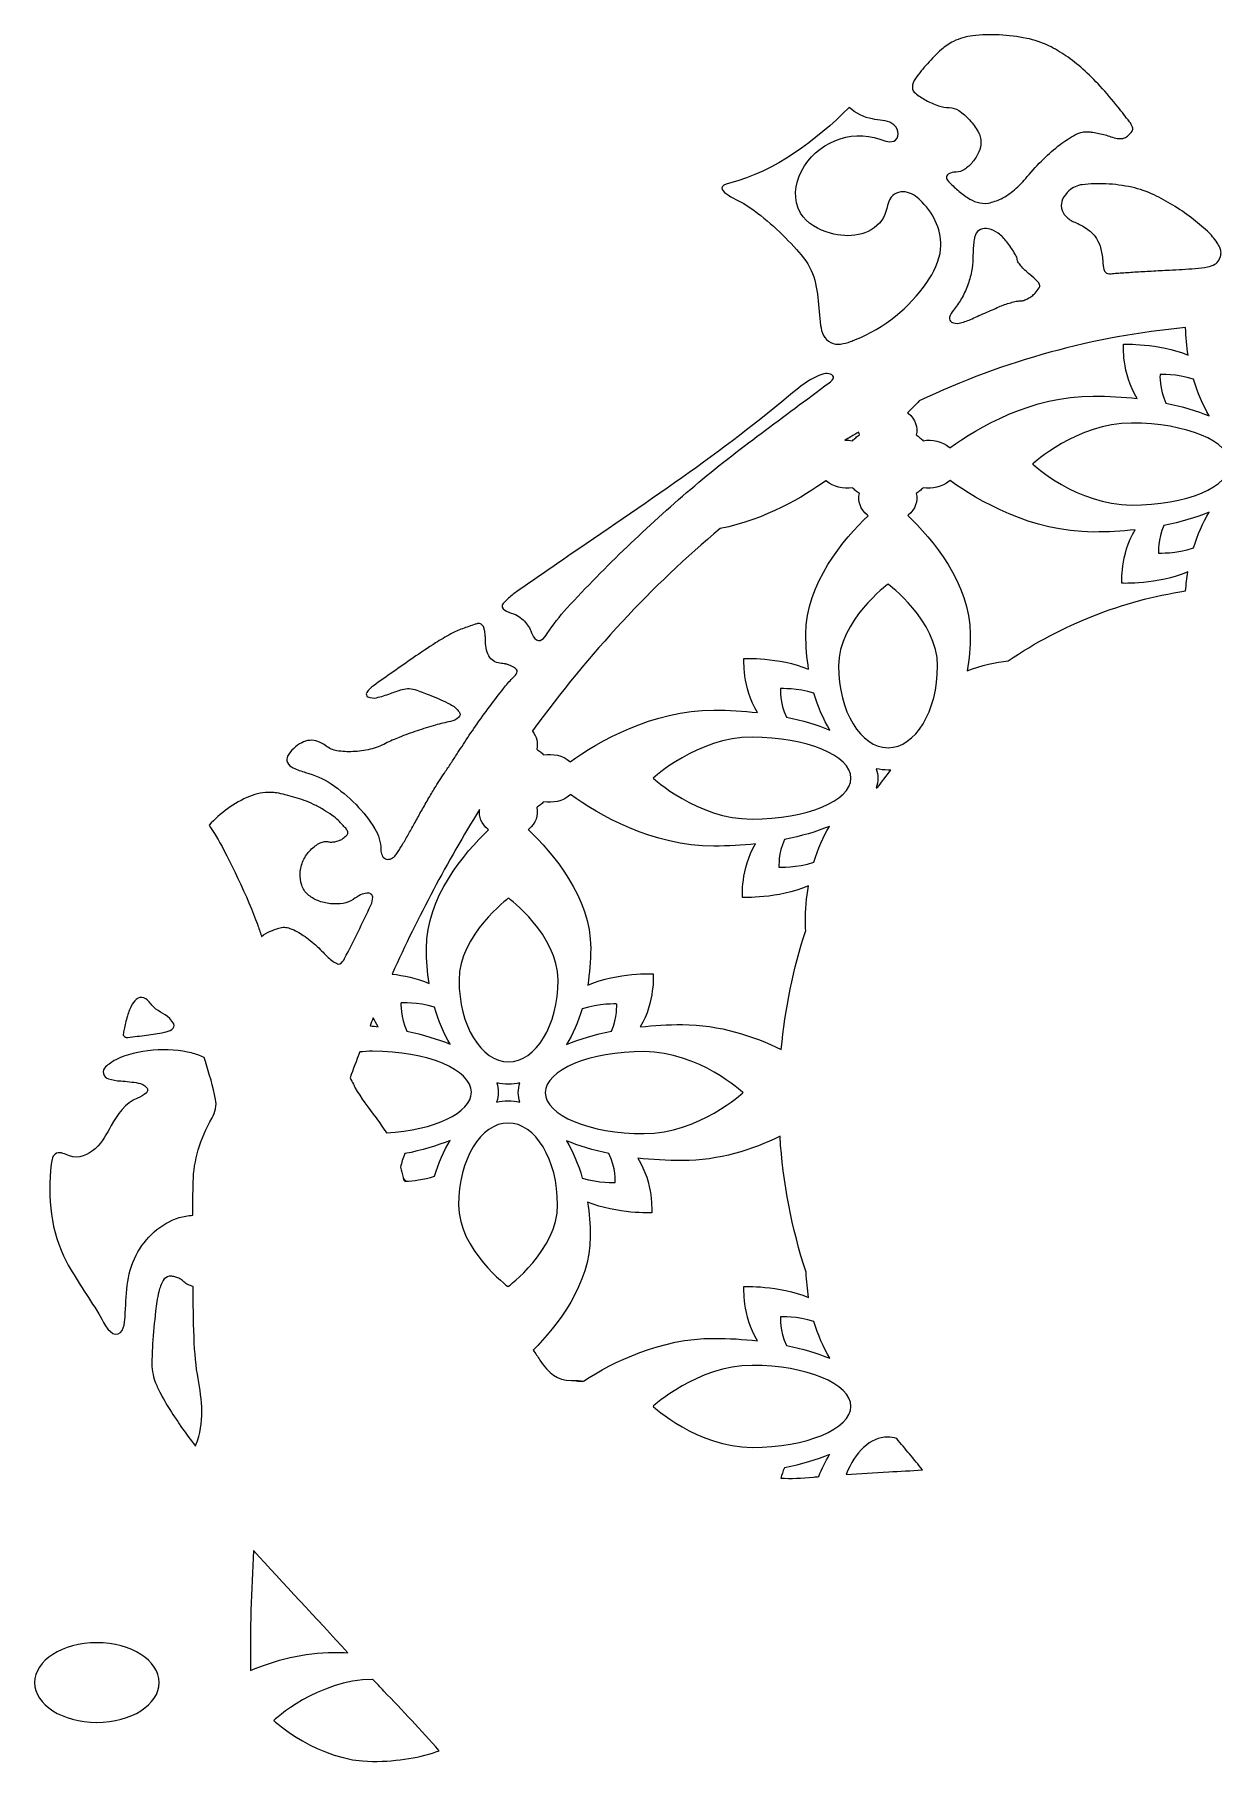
# Model space of a CAD drawing. Header units: millimetres. Extents: x 946 to 1411, y -1945 to 60.
# Drawn here: x 976 to 1167, y -930.4 to -650.5 of the extents above; entities that cross this region are included whole.
import ezdxf

# ---------------------------------------------------------------- set-up
doc = ezdxf.new("R2010")
doc.units = ezdxf.units.MM
doc.header["$MEASUREMENT"] = 0
doc.layers.add('Layer 3', color=7, linetype='Continuous')

msp = doc.modelspace()

# ---------------------------------------------------------------- linework, layer by layer
at = {"layer": 'Layer 3', "lineweight": 0}
for points, knots in [([(1118.73, -657.64), (1119.34, -656.81), (1119.98, -656.01), (1120.67, -655.24), (1121.38, -654.44), (1122.14, -653.67), (1122.94, -652.95), (1123.53, -652.42), (1124.19, -651.98), (1124.9, -651.62), (1125.87, -651.14), (1126.93, -650.83), (1128.01, -650.71), (1129.44, -650.55), (1130.88, -650.51), (1132.31, -650.58), (1133.81, -650.65), (1135.3, -650.83), (1136.76, -651.13), (1138.01, -651.38), (1139.22, -651.79), (1140.37, -652.35), (1141.32, -652.81), (1142.23, -653.34), (1143.1, -653.95), (1144.06, -654.61), (1144.98, -655.34), (1145.86, -656.11), (1146.84, -656.99), (1147.78, -657.91), (1148.67, -658.88), (1149.67, -659.97), (1150.64, -661.1), (1151.57, -662.27), (1152.19, -663.05), (1152.8, -663.84), (1153.41, -664.64), (1153.62, -664.91), (1153.78, -665.21), (1153.9, -665.54), (1153.98, -665.75), (1153.95, -665.99), (1153.83, -666.18), (1153.67, -666.45), (1153.46, -666.69), (1153.21, -666.89), (1153.04, -667.04), (1152.84, -667.16), (1152.63, -667.25), (1152.43, -667.33), (1152.21, -667.38), (1152, -667.38), (1151.73, -667.39), (1151.47, -667.37), (1151.22, -667.3), (1150.86, -667.22), (1150.51, -667.11), (1150.16, -666.99), (1149.86, -666.89), (1149.55, -666.79), (1149.25, -666.72), (1148.9, -666.63), (1148.56, -666.55), (1148.22, -666.48), (1147.89, -666.42), (1147.56, -666.36), (1147.23, -666.32), (1146.97, -666.29), (1146.71, -666.27), (1146.45, -666.27), (1145.82, -666.27), (1145.2, -666.43), (1144.65, -666.74), (1143.79, -667.22), (1142.97, -667.76), (1142.18, -668.35), (1141.23, -669.07), (1140.33, -669.86), (1139.48, -670.69), (1138.56, -671.6), (1137.68, -672.55), (1136.86, -673.54), (1136.23, -674.31), (1135.53, -675.02), (1134.78, -675.67), (1134.13, -676.24), (1133.4, -676.73), (1132.63, -677.12), (1131.97, -677.45), (1131.27, -677.69), (1130.55, -677.82), (1129.93, -677.93), (1129.3, -677.88), (1128.71, -677.7), (1128.16, -677.52), (1127.64, -677.27), (1127.17, -676.95), (1126.55, -676.53), (1125.96, -676.07), (1125.4, -675.58), (1124.88, -675.12), (1124.38, -674.63), (1123.91, -674.12), (1123.73, -673.92), (1123.7, -673.62), (1123.84, -673.39), (1123.9, -673.3), (1123.97, -673.22), (1124.06, -673.16), (1124.18, -673.09), (1124.31, -673.02), (1124.44, -672.97), (1124.58, -672.91), (1124.74, -672.87), (1124.89, -672.84), (1125.05, -672.81), (1125.2, -672.8), (1125.36, -672.8), (1125.82, -672.8), (1126.28, -672.66), (1126.66, -672.39), (1127.16, -672.04), (1127.61, -671.63), (1128, -671.16), (1128.4, -670.67), (1128.74, -670.12), (1129.01, -669.54), (1129.24, -669.05), (1129.35, -668.52), (1129.35, -667.97), (1129.35, -667.37), (1129.2, -666.79), (1128.9, -666.27), (1128.51, -665.58), (1128.05, -664.94), (1127.52, -664.36), (1126.99, -663.79), (1126.41, -663.28), (1125.77, -662.84), (1125.31, -662.52), (1124.76, -662.35), (1124.2, -662.35), (1123.61, -662.35), (1123.02, -662.25), (1122.47, -662.06), (1121.76, -661.82), (1121.08, -661.52), (1120.43, -661.16), (1119.83, -660.83), (1119.26, -660.45), (1118.72, -660.03), (1118.42, -659.8), (1118.25, -659.46), (1118.25, -659.09), (1118.25, -658.57), (1118.42, -658.06), (1118.73, -657.64)], [0, 0, 0, 0, 1, 1, 1, 2, 2, 2, 3, 3, 3, 4, 4, 4, 5, 5, 5, 6, 6, 6, 7, 7, 7, 8, 8, 8, 9, 9, 9, 10, 10, 10, 11, 11, 11, 12, 12, 12, 13, 13, 13, 14, 14, 14, 15, 15, 15, 16, 16, 16, 17, 17, 17, 18, 18, 18, 19, 19, 19, 20, 20, 20, 21, 21, 21, 22, 22, 22, 23, 23, 23, 24, 24, 24, 25, 25, 25, 26, 26, 26, 27, 27, 27, 28, 28, 28, 29, 29, 29, 30, 30, 30, 31, 31, 31, 32, 32, 32, 33, 33, 33, 34, 34, 34, 35, 35, 35, 36, 36, 36, 37, 37, 37, 38, 38, 38, 39, 39, 39, 40, 40, 40, 41, 41, 41, 42, 42, 42, 43, 43, 43, 44, 44, 44, 45, 45, 45, 46, 46, 46, 47, 47, 47, 48, 48, 48, 49, 49, 49, 50, 50, 50, 51, 51, 51, 52, 52, 52, 52]), ([(1090.93, -677.92), (1089.89, -677.26), (1085.21, -675.45), (1088.58, -674.59), (1096.04, -672.7), (1102.63, -667.7), (1108, -662.33), (1109.04, -663.29), (1110.37, -663.95), (1111.77, -664.2), (1112.84, -664.39), (1114, -664.36), (1114.93, -664.91), (1115.87, -665.46), (1116.35, -666.95), (1115.49, -667.61), (1114.79, -668.16), (1113.79, -667.78), (1112.95, -667.48), (1108.12, -665.78), (1102.61, -668.09), (1100.28, -672.63), (1099.19, -674.74), (1098.88, -677.4), (1100.09, -679.45), (1101.11, -681.17), (1103.04, -682.18), (1104.97, -682.72), (1107.92, -683.54), (1111.29, -683.2), (1113.27, -680.62), (1114.15, -679.47), (1114.01, -677.97), (1114.82, -676.86), (1115.39, -676.08), (1116.49, -675.85), (1117.43, -676.09), (1118.36, -676.33), (1119.14, -676.97), (1119.81, -677.66), (1121.78, -679.68), (1123.09, -682.48), (1122.82, -685.28), (1122.63, -687.25), (1121.69, -689.07), (1120.57, -690.71), (1117.75, -694.84), (1113.67, -698.1), (1109.02, -699.96), (1108.75, -700.07), (1108.48, -700.17), (1108.21, -700.27), (1107.17, -700.64), (1105.98, -700.94), (1105, -700.44), (1103.99, -699.94), (1103.51, -698.77), (1103.36, -697.66), (1102.94, -694.71), (1103.09, -691.51), (1101.84, -688.74), (1101.18, -687.29), (1100.14, -686.06), (1099.05, -684.89), (1096.64, -682.32), (1093.92, -679.81), (1090.93, -677.92)], [0, 0, 0, 0, 1, 1, 1, 2, 2, 2, 3, 3, 3, 4, 4, 4, 5, 5, 5, 6, 6, 6, 7, 7, 7, 8, 8, 8, 9, 9, 9, 10, 10, 10, 11, 11, 11, 12, 12, 12, 13, 13, 13, 14, 14, 14, 15, 15, 15, 16, 16, 16, 17, 17, 17, 18, 18, 18, 19, 19, 19, 20, 20, 20, 21, 21, 21, 22, 22, 22, 22]), ([(1157.42, -676.51), (1158.46, -677), (1159.47, -677.55), (1160.45, -678.16), (1161.49, -678.81), (1162.5, -679.5), (1163.47, -680.24), (1164.37, -680.92), (1165.23, -681.64), (1166.05, -682.4), (1166.65, -682.95), (1167.17, -683.57), (1167.62, -684.25), (1167.78, -684.5), (1167.93, -684.77), (1168.06, -685.04), (1168.15, -685.25), (1168.22, -685.48), (1168.24, -685.71), (1168.27, -685.93), (1168.25, -686.14), (1168.2, -686.35), (1168.14, -686.59), (1168.05, -686.83), (1167.93, -687.04), (1167.77, -687.34), (1167.53, -687.58), (1167.24, -687.74), (1166.88, -687.94), (1166.49, -688.08), (1166.09, -688.17), (1165.42, -688.3), (1164.75, -688.39), (1164.07, -688.44), (1162.67, -688.53), (1161.28, -688.62), (1159.89, -688.68), (1158.91, -688.73), (1157.93, -688.78), (1156.95, -688.84), (1156.03, -688.89), (1155.12, -688.94), (1154.21, -689), (1153.44, -689.05), (1152.67, -689.1), (1151.91, -689.15), (1151.57, -689.17), (1151.23, -689.2), (1150.89, -689.25), (1150.59, -689.28), (1150.28, -689.29), (1149.98, -689.26), (1149.78, -689.24), (1149.61, -689.14), (1149.49, -688.99), (1149.35, -688.8), (1149.26, -688.58), (1149.22, -688.35), (1149.15, -687.85), (1149.09, -687.34), (1149.05, -686.83), (1149, -686.14), (1148.86, -685.46), (1148.66, -684.81), (1148.48, -684.24), (1148.2, -683.7), (1147.84, -683.23), (1147.47, -682.74), (1147.01, -682.32), (1146.5, -681.98), (1145.88, -681.57), (1145.23, -681.22), (1144.54, -680.94), (1144, -680.71), (1143.52, -680.38), (1143.1, -679.97), (1142.74, -679.62), (1142.5, -679.16), (1142.41, -678.66), (1142.32, -678.17), (1142.38, -677.66), (1142.59, -677.21), (1142.83, -676.69), (1143.18, -676.22), (1143.6, -675.84), (1144.21, -675.29), (1144.96, -674.95), (1145.77, -674.85), (1147.04, -674.7), (1148.32, -674.65), (1149.59, -674.71), (1151.01, -674.78), (1152.42, -674.97), (1153.8, -675.27), (1155.05, -675.55), (1156.27, -675.96), (1157.42, -676.51)], [0, 0, 0, 0, 1, 1, 1, 2, 2, 2, 3, 3, 3, 4, 4, 4, 5, 5, 5, 6, 6, 6, 7, 7, 7, 8, 8, 8, 9, 9, 9, 10, 10, 10, 11, 11, 11, 12, 12, 12, 13, 13, 13, 14, 14, 14, 15, 15, 15, 16, 16, 16, 17, 17, 17, 18, 18, 18, 19, 19, 19, 20, 20, 20, 21, 21, 21, 22, 22, 22, 23, 23, 23, 24, 24, 24, 25, 25, 25, 26, 26, 26, 27, 27, 27, 28, 28, 28, 29, 29, 29, 30, 30, 30, 31, 31, 31, 32, 32, 32, 32]), ([(1124.27, -696.35), (1124.39, -695.91), (1124.6, -695.51), (1124.9, -695.17), (1125.38, -694.62), (1125.8, -694.01), (1126.16, -693.37), (1126.55, -692.68), (1126.89, -691.96), (1127.17, -691.22), (1127.45, -690.48), (1127.67, -689.72), (1127.83, -688.94), (1127.97, -688.23), (1128.05, -687.51), (1128.05, -686.79), (1128.05, -686.41), (1128.06, -686.02), (1128.08, -685.64), (1128.09, -685.27), (1128.12, -684.89), (1128.16, -684.52), (1128.2, -684.19), (1128.24, -683.87), (1128.29, -683.54), (1128.32, -683.35), (1128.37, -683.16), (1128.44, -682.97), (1128.59, -682.58), (1128.89, -682.27), (1129.27, -682.11), (1129.69, -681.93), (1130.15, -681.89), (1130.59, -681.99), (1131.15, -682.12), (1131.68, -682.36), (1132.14, -682.71), (1132.68, -683.11), (1133.16, -683.59), (1133.56, -684.12), (1133.78, -684.41), (1134, -684.71), (1134.2, -685.01), (1134.39, -685.29), (1134.57, -685.57), (1134.74, -685.87), (1134.88, -686.11), (1135.01, -686.36), (1135.14, -686.61), (1135.2, -686.73), (1135.23, -686.86), (1135.23, -687), (1135.23, -687.13), (1135.27, -687.26), (1135.34, -687.37), (1135.49, -687.58), (1135.66, -687.79), (1135.83, -688), (1136.03, -688.24), (1136.25, -688.48), (1136.48, -688.7), (1136.74, -688.95), (1137, -689.18), (1137.26, -689.41), (1137.69, -689.77), (1138.11, -690.14), (1138.52, -690.52), (1138.68, -690.67), (1138.8, -690.86), (1138.86, -691.07), (1138.91, -691.24), (1138.89, -691.43), (1138.78, -691.59), (1138.59, -691.87), (1138.38, -692.15), (1138.14, -692.41), (1137.98, -692.59), (1137.8, -692.75), (1137.61, -692.9), (1137.4, -693.05), (1137.18, -693.19), (1136.95, -693.31), (1136.74, -693.42), (1136.51, -693.52), (1136.28, -693.6), (1136.1, -693.66), (1135.91, -693.69), (1135.71, -693.69), (1135.5, -693.69), (1135.29, -693.71), (1135.08, -693.75), (1134.77, -693.82), (1134.47, -693.89), (1134.17, -693.98), (1133.83, -694.07), (1133.5, -694.17), (1133.17, -694.29), (1132.85, -694.4), (1132.53, -694.53), (1132.23, -694.67), (1131.89, -694.82), (1131.55, -694.97), (1131.21, -695.12), (1130.79, -695.3), (1130.38, -695.48), (1129.97, -695.66), (1129.55, -695.85), (1129.13, -696.03), (1128.71, -696.22), (1128.36, -696.37), (1128.01, -696.53), (1127.65, -696.69), (1127.06, -696.95), (1126.44, -697.15), (1125.8, -697.29), (1125.39, -697.38), (1124.96, -697.32), (1124.6, -697.12), (1124.32, -696.96), (1124.19, -696.65), (1124.27, -696.35)], [0, 0, 0, 0, 1, 1, 1, 2, 2, 2, 3, 3, 3, 4, 4, 4, 5, 5, 5, 6, 6, 6, 7, 7, 7, 8, 8, 8, 9, 9, 9, 10, 10, 10, 11, 11, 11, 12, 12, 12, 13, 13, 13, 14, 14, 14, 15, 15, 15, 16, 16, 16, 17, 17, 17, 18, 18, 18, 19, 19, 19, 20, 20, 20, 21, 21, 21, 22, 22, 22, 23, 23, 23, 24, 24, 24, 25, 25, 25, 26, 26, 26, 27, 27, 27, 28, 28, 28, 29, 29, 29, 30, 30, 30, 31, 31, 31, 32, 32, 32, 33, 33, 33, 34, 34, 34, 35, 35, 35, 36, 36, 36, 37, 37, 37, 38, 38, 38, 39, 39, 39, 40, 40, 40, 40]), ([(1117.58, -711.91), (1117.54, -711.88), (1117.49, -711.85), (1117.45, -711.81), (1118.04, -711.25), (1118.69, -710.6), (1119.35, -709.88), (1133.23, -703.35), (1147.67, -699.38), (1162.5, -698.02), (1162.56, -699.55), (1162.7, -701.04), (1162.93, -702.48), (1158.03, -700.46), (1152.45, -700.72), (1152.45, -700.72), (1152.45, -700.72), (1152.13, -705.42), (1154.65, -709.51), (1152.39, -709.25), (1150.01, -709.11), (1147.56, -709.11), (1137.55, -709.11), (1128.84, -714.22), (1124.3, -717.49), (1124.28, -717.46), (1124.25, -717.44), (1124.22, -717.41), (1123.07, -716.46), (1121.47, -716.11), (1119.98, -716.35), (1119.82, -716.18), (1119.64, -716.02), (1119.45, -715.86), (1119.26, -715.7), (1119.07, -715.56), (1118.86, -715.42), (1119.16, -714.19), (1118.73, -712.87), (1117.58, -711.91)], [0, 0, 0, 0, 1, 1, 1, 2, 2, 2, 3, 3, 3, 4, 4, 4, 5, 5, 5, 6, 6, 6, 7, 7, 7, 8, 8, 8, 9, 9, 9, 10, 10, 10, 11, 11, 11, 12, 12, 12, 13, 13, 13, 13]), ([(1051.9, -742.76), (1052.18, -742.44), (1052.49, -742.13), (1052.81, -741.85), (1053.29, -741.44), (1053.78, -741.05), (1054.3, -740.69), (1056.39, -739.24), (1058.48, -737.8), (1060.57, -736.35), (1073.35, -727.55), (1086.24, -719.14), (1098.18, -709.13), (1099.92, -707.67), (1101.71, -706.15), (1103.9, -705.52), (1104.55, -705.33), (1105.58, -705.56), (1105.43, -706.23), (1105.37, -706.46), (1105.17, -706.63), (1104.98, -706.78), (1104.67, -707.01), (1104.36, -707.25), (1104.04, -707.48), (1096.73, -712.99), (1089.29, -718.25), (1082.31, -724.2), (1075.25, -730.23), (1068.54, -736.67), (1062.26, -743.51), (1061.09, -744.79), (1060.03, -746.16), (1059.08, -747.61), (1058.63, -748.28), (1057.85, -749.28), (1057.03, -748.41), (1056.72, -748.07), (1056.58, -747.61), (1056.4, -747.18), (1056.12, -746.52), (1055.7, -745.91), (1055.17, -745.41), (1054.87, -745.12), (1054.54, -744.87), (1054.18, -744.66), (1053.56, -744.29), (1052.03, -744.1), (1051.78, -743.32), (1051.72, -743.12), (1051.77, -742.91), (1051.9, -742.76)], [0, 0, 0, 0, 1, 1, 1, 2, 2, 2, 3, 3, 3, 4, 4, 4, 5, 5, 5, 6, 6, 6, 7, 7, 7, 8, 8, 8, 9, 9, 9, 10, 10, 10, 11, 11, 11, 12, 12, 12, 13, 13, 13, 14, 14, 14, 15, 15, 15, 16, 16, 16, 17, 17, 17, 17]), ([(1163.79, -706.36), (1164.44, -708.59), (1165.31, -710.6), (1166.36, -712.34), (1164.31, -711.49), (1161.94, -710.78), (1159.33, -710.25), (1158.22, -707.97), (1158.37, -705.62), (1158.37, -705.62), (1158.37, -705.62), (1161.1, -705.5), (1163.79, -706.36)], [0, 0, 0, 0, 1, 1, 1, 2, 2, 2, 3, 3, 3, 4, 4, 4, 4]), ([(1153.75, -713.49), (1162.6, -713.49), (1169.77, -716.46), (1169.77, -720.13), (1169.77, -723.8), (1162.6, -726.78), (1153.75, -726.78), (1144.9, -726.78), (1137.73, -720.13), (1137.73, -720.13), (1137.73, -720.13), (1144.9, -713.49), (1153.75, -713.49)], [0, 0, 0, 0, 1, 1, 1, 2, 2, 2, 3, 3, 3, 4, 4, 4, 4]), ([(1107.29, -716.29), (1107.61, -716.1), (1107.93, -715.91), (1108.24, -715.72), (1108.69, -715.46), (1109.13, -715.21), (1109.58, -714.96), (1109.59, -715.11), (1109.62, -715.27), (1109.65, -715.42), (1109.45, -715.56), (1109.25, -715.7), (1109.06, -715.86), (1108.87, -716.02), (1108.7, -716.18), (1108.53, -716.35), (1108.12, -716.28), (1107.71, -716.26), (1107.29, -716.29)], [0, 0, 0, 0, 1, 1, 1, 2, 2, 2, 3, 3, 3, 4, 4, 4, 5, 5, 5, 6, 6, 6, 6]), ([(1100.98, -747.73), (1100.98, -749.69), (1101.14, -751.59), (1101.43, -753.4), (1096.52, -751.38), (1090.95, -751.64), (1090.95, -751.64), (1090.95, -751.64), (1090.63, -756.34), (1093.14, -760.42), (1090.89, -760.17), (1088.51, -760.03), (1086.06, -760.03), (1076.05, -760.03), (1067.34, -765.14), (1062.8, -768.4), (1062.77, -768.38), (1062.75, -768.35), (1062.72, -768.33), (1061.57, -767.38), (1059.97, -767.02), (1058.48, -767.27), (1058.32, -767.1), (1058.14, -766.93), (1057.95, -766.78), (1057.76, -766.62), (1057.57, -766.47), (1057.36, -766.34), (1057.6, -765.35), (1057.36, -764.3), (1056.66, -763.43), (1056.67, -763.42), (1056.68, -763.4), (1056.69, -763.39), (1065.88, -750.77), (1076.06, -739.8), (1087.11, -730.59), (1094.46, -729.13), (1100.63, -725.41), (1104.21, -722.84), (1104.24, -722.86), (1104.27, -722.89), (1104.3, -722.91), (1105.45, -723.86), (1107.05, -724.22), (1108.53, -723.98), (1108.7, -724.14), (1108.87, -724.31), (1109.06, -724.46), (1109.25, -724.62), (1109.45, -724.77), (1109.65, -724.9), (1109.36, -726.13), (1109.79, -727.46), (1110.94, -728.41), (1110.98, -728.44), (1111.02, -728.48), (1111.07, -728.51), (1107.12, -732.28), (1100.98, -739.47), (1100.98, -747.73)], [0, 0, 0, 0, 1, 1, 1, 2, 2, 2, 3, 3, 3, 4, 4, 4, 5, 5, 5, 6, 6, 6, 7, 7, 7, 8, 8, 8, 9, 9, 9, 10, 10, 10, 11, 11, 11, 12, 12, 12, 13, 13, 13, 14, 14, 14, 15, 15, 15, 16, 16, 16, 17, 17, 17, 18, 18, 18, 19, 19, 19, 20, 20, 20, 20]), ([(1162.52, -740.69), (1152.18, -742.3), (1142.57, -746.09), (1133.75, -752.03), (1131.79, -752.25), (1129.38, -752.71), (1127.12, -753.66), (1127.44, -751.78), (1127.61, -749.79), (1127.61, -747.73), (1127.61, -739.45), (1121.43, -732.24), (1117.49, -728.48), (1117.52, -728.46), (1117.55, -728.43), (1117.58, -728.41), (1118.73, -727.46), (1119.16, -726.13), (1118.86, -724.9), (1119.07, -724.77), (1119.26, -724.62), (1119.45, -724.46), (1119.64, -724.31), (1119.82, -724.14), (1119.98, -723.98), (1121.47, -724.22), (1123.07, -723.86), (1124.22, -722.91), (1124.26, -722.88), (1124.3, -722.84), (1124.34, -722.8), (1128.89, -726.07), (1137.58, -731.15), (1147.56, -731.15), (1149.9, -731.15), (1152.16, -731.03), (1154.32, -730.79), (1151.89, -734.85), (1152.2, -739.46), (1152.2, -739.46), (1152.2, -739.46), (1157.94, -739.72), (1162.89, -737.61), (1162.73, -738.61), (1162.6, -739.64), (1162.52, -740.69)], [0, 0, 0, 0, 1, 1, 1, 2, 2, 2, 3, 3, 3, 4, 4, 4, 5, 5, 5, 6, 6, 6, 7, 7, 7, 8, 8, 8, 9, 9, 9, 10, 10, 10, 11, 11, 11, 12, 12, 12, 13, 13, 13, 14, 14, 14, 15, 15, 15, 15]), ([(1163.79, -733.74), (1161.02, -734.69), (1158.13, -734.56), (1158.13, -734.56), (1158.13, -734.56), (1157.97, -732.31), (1159.01, -730.08), (1161.73, -729.54), (1164.19, -728.82), (1166.31, -727.95), (1165.29, -729.63), (1164.44, -731.58), (1163.79, -733.74)], [0, 0, 0, 0, 1, 1, 1, 2, 2, 2, 3, 3, 3, 4, 4, 4, 4]), ([(1114.29, -766.12), (1109.86, -766.12), (1106.27, -760.18), (1106.27, -752.86), (1106.27, -745.53), (1114.29, -739.59), (1114.29, -739.59), (1114.29, -739.59), (1122.32, -745.53), (1122.32, -752.86), (1122.32, -760.18), (1118.73, -766.12), (1114.29, -766.12)], [0, 0, 0, 0, 1, 1, 1, 2, 2, 2, 3, 3, 3, 4, 4, 4, 4]), ([(1017, -767.48), (1017.26, -767.01), (1017.59, -766.58), (1017.98, -766.22), (1018.36, -765.85), (1018.8, -765.54), (1019.27, -765.3), (1019.67, -765.08), (1020.12, -764.96), (1020.58, -764.92), (1021.03, -764.89), (1021.48, -764.95), (1021.9, -765.11), (1022.38, -765.29), (1022.83, -765.53), (1023.23, -765.84), (1023.75, -766.23), (1024.35, -766.49), (1024.99, -766.6), (1025.84, -766.74), (1026.7, -766.79), (1027.56, -766.75), (1028.51, -766.71), (1029.45, -766.58), (1030.37, -766.36), (1031.23, -766.15), (1032.07, -765.83), (1032.87, -765.43), (1033.59, -765.06), (1034.32, -764.73), (1035.07, -764.44), (1036.03, -764.06), (1036.99, -763.71), (1037.97, -763.38), (1038.95, -763.05), (1039.94, -762.74), (1040.94, -762.45), (1041.75, -762.22), (1042.56, -762.02), (1043.39, -761.86), (1043.88, -761.77), (1044.33, -761.55), (1044.71, -761.22), (1044.98, -760.98), (1045.02, -760.58), (1044.8, -760.3), (1044.42, -759.79), (1043.93, -759.37), (1043.36, -759.08), (1042.33, -758.56), (1041.28, -758.08), (1040.2, -757.64), (1039.45, -757.34), (1038.68, -757.05), (1037.91, -756.77), (1037.52, -756.64), (1037.12, -756.56), (1036.7, -756.54), (1036.32, -756.52), (1035.93, -756.57), (1035.55, -756.68), (1034.91, -756.87), (1034.27, -757.09), (1033.65, -757.33), (1032.91, -757.61), (1032.15, -757.84), (1031.38, -758.01), (1030.92, -758.11), (1030.44, -758.06), (1030.01, -757.87), (1029.88, -757.81), (1029.79, -757.7), (1029.75, -757.56), (1029.71, -757.43), (1029.74, -757.28), (1029.82, -757.16), (1030.1, -756.74), (1030.47, -756.37), (1030.89, -756.08), (1033.03, -754.56), (1035.19, -753.05), (1037.35, -751.55), (1038.54, -750.72), (1039.75, -749.91), (1040.98, -749.13), (1041.77, -748.62), (1042.59, -748.14), (1043.42, -747.68), (1044.03, -747.34), (1044.67, -747.06), (1045.32, -746.83), (1046.01, -746.58), (1046.7, -746.34), (1047.38, -746.11), (1047.55, -746.05), (1047.73, -746), (1047.9, -745.98), (1048.02, -745.96), (1048.14, -745.99), (1048.24, -746.05), (1048.38, -746.13), (1048.51, -746.23), (1048.62, -746.35), (1048.7, -746.43), (1048.76, -746.53), (1048.79, -746.64), (1048.85, -746.84), (1048.89, -747.05), (1048.93, -747.25), (1048.97, -747.5), (1049.01, -747.76), (1049.03, -748.01), (1049.05, -748.28), (1049.06, -748.55), (1049.06, -748.83), (1049.06, -749.33), (1049.12, -749.83), (1049.23, -750.32), (1049.33, -750.73), (1049.51, -751.12), (1049.75, -751.47), (1049.96, -751.77), (1050.25, -752.01), (1050.58, -752.18), (1050.9, -752.35), (1051.27, -752.44), (1051.64, -752.45), (1051.79, -752.45), (1051.94, -752.47), (1052.09, -752.5), (1052.28, -752.53), (1052.46, -752.58), (1052.64, -752.63), (1052.82, -752.69), (1053, -752.76), (1053.17, -752.83), (1053.32, -752.9), (1053.47, -752.98), (1053.61, -753.07), (1053.79, -753.18), (1053.94, -753.3), (1054.09, -753.45), (1054.18, -753.53), (1054.22, -753.65), (1054.21, -753.78), (1054.19, -753.92), (1054.14, -754.06), (1054.04, -754.18), (1053.85, -754.41), (1053.65, -754.64), (1053.43, -754.85), (1052.92, -755.38), (1052.43, -755.94), (1051.98, -756.52), (1051.22, -757.48), (1050.48, -758.45), (1049.75, -759.42), (1048.96, -760.49), (1048.19, -761.56), (1047.43, -762.64), (1046.76, -763.6), (1046.1, -764.57), (1045.47, -765.56), (1045.18, -766.01), (1044.89, -766.46), (1044.6, -766.9), (1044.26, -767.42), (1043.92, -767.93), (1043.59, -768.45), (1043.26, -768.94), (1042.93, -769.44), (1042.6, -769.94), (1042.34, -770.34), (1042.08, -770.73), (1041.81, -771.13), (1041.53, -771.55), (1041.26, -771.97), (1040.99, -772.41), (1040.62, -773.02), (1040.25, -773.64), (1039.89, -774.25), (1039.49, -774.93), (1039.1, -775.61), (1038.72, -776.29), (1038.35, -776.93), (1038, -777.58), (1037.65, -778.22), (1037.32, -778.83), (1036.98, -779.44), (1036.64, -780.04), (1036.32, -780.6), (1036, -781.16), (1035.66, -781.71), (1035.38, -782.18), (1035.09, -782.64), (1034.8, -783.1), (1034.67, -783.31), (1034.52, -783.5), (1034.35, -783.69), (1034.14, -783.91), (1033.89, -784.07), (1033.61, -784.16), (1033.36, -784.25), (1033.09, -784.23), (1032.85, -784.12), (1032.6, -784.01), (1032.4, -783.81), (1032.29, -783.56), (1032.16, -783.27), (1032.09, -782.95), (1032.09, -782.63), (1032.09, -781.43), (1031.75, -780.26), (1031.12, -779.24), (1030.25, -777.83), (1029.23, -776.53), (1028.08, -775.34), (1026.85, -774.08), (1025.49, -772.95), (1024.03, -771.98), (1022.77, -771.13), (1021.38, -770.51), (1019.91, -770.12), (1019.22, -769.93), (1018.55, -769.69), (1017.89, -769.4), (1017.5, -769.22), (1017.18, -768.91), (1016.98, -768.52), (1016.82, -768.19), (1016.83, -767.8), (1017, -767.48)], [0, 0, 0, 0, 1, 1, 1, 2, 2, 2, 3, 3, 3, 4, 4, 4, 5, 5, 5, 6, 6, 6, 7, 7, 7, 8, 8, 8, 9, 9, 9, 10, 10, 10, 11, 11, 11, 12, 12, 12, 13, 13, 13, 14, 14, 14, 15, 15, 15, 16, 16, 16, 17, 17, 17, 18, 18, 18, 19, 19, 19, 20, 20, 20, 21, 21, 21, 22, 22, 22, 23, 23, 23, 24, 24, 24, 25, 25, 25, 26, 26, 26, 27, 27, 27, 28, 28, 28, 29, 29, 29, 30, 30, 30, 31, 31, 31, 32, 32, 32, 33, 33, 33, 34, 34, 34, 35, 35, 35, 36, 36, 36, 37, 37, 37, 38, 38, 38, 39, 39, 39, 40, 40, 40, 41, 41, 41, 42, 42, 42, 43, 43, 43, 44, 44, 44, 45, 45, 45, 46, 46, 46, 47, 47, 47, 48, 48, 48, 49, 49, 49, 50, 50, 50, 51, 51, 51, 52, 52, 52, 53, 53, 53, 54, 54, 54, 55, 55, 55, 56, 56, 56, 57, 57, 57, 58, 58, 58, 59, 59, 59, 60, 60, 60, 61, 61, 61, 62, 62, 62, 63, 63, 63, 64, 64, 64, 65, 65, 65, 66, 66, 66, 67, 67, 67, 68, 68, 68, 69, 69, 69, 70, 70, 70, 71, 71, 71, 72, 72, 72, 73, 73, 73, 74, 74, 74, 75, 75, 75, 76, 76, 76, 77, 77, 77, 77]), ([(1097.83, -761.16), (1096.71, -758.89), (1096.87, -756.54), (1096.87, -756.54), (1096.87, -756.54), (1099.6, -756.41), (1102.29, -757.28), (1102.94, -759.5), (1103.81, -761.52), (1104.85, -763.25), (1102.81, -762.41), (1100.44, -761.7), (1097.83, -761.16)], [0, 0, 0, 0, 1, 1, 1, 2, 2, 2, 3, 3, 3, 4, 4, 4, 4]), ([(1092.25, -777.69), (1083.4, -777.69), (1076.22, -771.05), (1076.22, -771.05), (1076.22, -771.05), (1083.4, -764.41), (1092.25, -764.41), (1101.1, -764.41), (1108.27, -767.38), (1108.27, -771.05), (1108.27, -774.72), (1101.1, -777.69), (1092.25, -777.69)], [0, 0, 0, 0, 1, 1, 1, 2, 2, 2, 3, 3, 3, 4, 4, 4, 4]), ([(1112.39, -769.52), (1113.01, -769.66), (1113.65, -769.74), (1114.29, -769.74), (1114.45, -769.74), (1114.6, -769.74), (1114.75, -769.73), (1114.02, -770.66), (1113.31, -771.61), (1112.61, -772.58), (1112.53, -772.6), (1112.45, -772.61), (1112.37, -772.63), (1112.55, -772.11), (1112.64, -771.59), (1112.64, -771.05), (1112.64, -770.53), (1112.55, -770.02), (1112.39, -769.52)], [0, 0, 0, 0, 1, 1, 1, 2, 2, 2, 3, 3, 3, 4, 4, 4, 5, 5, 5, 6, 6, 6, 6]), ([(1007.27, -776.01), (1008.37, -775.19), (1009.57, -774.52), (1010.84, -774), (1011.93, -773.56), (1013.1, -773.34), (1014.28, -773.35), (1014.59, -773.36), (1014.9, -773.39), (1015.21, -773.44), (1015.68, -773.53), (1016.15, -773.63), (1016.61, -773.75), (1017.14, -773.87), (1017.66, -774.01), (1018.17, -774.17), (1018.68, -774.32), (1019.18, -774.49), (1019.68, -774.66), (1020.19, -774.85), (1020.7, -775.06), (1021.19, -775.3), (1021.74, -775.57), (1022.27, -775.85), (1022.79, -776.16), (1023.28, -776.45), (1023.75, -776.76), (1024.22, -777.09), (1024.58, -777.34), (1024.92, -777.63), (1025.23, -777.94), (1025.63, -778.35), (1026.02, -778.76), (1026.41, -779.18), (1026.56, -779.35), (1026.67, -779.55), (1026.73, -779.76), (1026.77, -779.93), (1026.74, -780.1), (1026.63, -780.23), (1026.45, -780.44), (1026.24, -780.63), (1026.02, -780.8), (1025.85, -780.93), (1025.67, -781.03), (1025.48, -781.11), (1025.27, -781.2), (1025.05, -781.27), (1024.83, -781.32), (1024.61, -781.37), (1024.39, -781.4), (1024.17, -781.41), (1023.98, -781.42), (1023.79, -781.4), (1023.61, -781.35), (1023.4, -781.3), (1023.19, -781.29), (1022.98, -781.33), (1022.73, -781.37), (1022.48, -781.45), (1022.25, -781.56), (1021.98, -781.69), (1021.72, -781.84), (1021.48, -782.02), (1021.2, -782.23), (1020.94, -782.45), (1020.7, -782.7), (1020.21, -783.19), (1019.81, -783.77), (1019.53, -784.41), (1019.24, -785.05), (1019.07, -785.74), (1019.03, -786.45), (1018.99, -787.11), (1019.07, -787.78), (1019.28, -788.41), (1019.47, -788.98), (1019.81, -789.5), (1020.25, -789.9), (1020.73, -790.33), (1021.27, -790.67), (1021.87, -790.9), (1022.54, -791.15), (1023.23, -791.32), (1023.94, -791.4), (1024.63, -791.47), (1025.33, -791.46), (1026.01, -791.35), (1026.58, -791.26), (1027.13, -791.04), (1027.61, -790.7), (1027.99, -790.43), (1028.4, -790.19), (1028.82, -789.99), (1029.14, -789.83), (1029.49, -789.73), (1029.84, -789.69), (1030.07, -789.66), (1030.31, -789.72), (1030.5, -789.84), (1030.68, -789.95), (1030.78, -790.15), (1030.78, -790.35), (1030.78, -790.8), (1030.68, -791.24), (1030.49, -791.64), (1029.81, -793.09), (1029.12, -794.53), (1028.41, -795.97), (1027.69, -797.42), (1026.97, -798.86), (1026.23, -800.3), (1026.05, -800.64), (1025.79, -800.93), (1025.47, -801.13), (1025.35, -801.2), (1025.21, -801.21), (1025.08, -801.15), (1024.84, -801.04), (1024.61, -800.9), (1024.39, -800.76), (1024.1, -800.56), (1023.83, -800.35), (1023.57, -800.12), (1023.28, -799.85), (1023, -799.57), (1022.73, -799.28), (1022.43, -798.96), (1022.12, -798.64), (1021.79, -798.34), (1021.42, -798.01), (1021.05, -797.69), (1020.66, -797.38), (1020.3, -797.08), (1019.92, -796.8), (1019.53, -796.53), (1019.23, -796.32), (1018.92, -796.13), (1018.59, -795.96), (1018.19, -795.75), (1017.78, -795.56), (1017.35, -795.4), (1017.08, -795.29), (1016.78, -795.23), (1016.48, -795.22), (1016.18, -795.22), (1015.87, -795.26), (1015.58, -795.35), (1015.12, -795.5), (1014.66, -795.67), (1014.2, -795.86), (1013.69, -796.08), (1013.21, -796.37), (1012.77, -796.7), (1012.76, -796.67), (1012.75, -796.64), (1012.74, -796.61), (1012.52, -795.98), (1012.3, -795.36), (1012.09, -794.74), (1010.75, -790.81), (1007.14, -783.46), (1005.74, -781.02), (1005.43, -780.5), (1004.91, -779.66), (1004.26, -778.66), (1005.19, -777.7), (1006.19, -776.81), (1007.27, -776.01)], [0, 0, 0, 0, 1, 1, 1, 2, 2, 2, 3, 3, 3, 4, 4, 4, 5, 5, 5, 6, 6, 6, 7, 7, 7, 8, 8, 8, 9, 9, 9, 10, 10, 10, 11, 11, 11, 12, 12, 12, 13, 13, 13, 14, 14, 14, 15, 15, 15, 16, 16, 16, 17, 17, 17, 18, 18, 18, 19, 19, 19, 20, 20, 20, 21, 21, 21, 22, 22, 22, 23, 23, 23, 24, 24, 24, 25, 25, 25, 26, 26, 26, 27, 27, 27, 28, 28, 28, 29, 29, 29, 30, 30, 30, 31, 31, 31, 32, 32, 32, 33, 33, 33, 34, 34, 34, 35, 35, 35, 36, 36, 36, 37, 37, 37, 38, 38, 38, 39, 39, 39, 40, 40, 40, 41, 41, 41, 42, 42, 42, 43, 43, 43, 44, 44, 44, 45, 45, 45, 46, 46, 46, 47, 47, 47, 48, 48, 48, 49, 49, 49, 50, 50, 50, 51, 51, 51, 52, 52, 52, 53, 53, 53, 54, 54, 54, 55, 55, 55, 56, 56, 56, 56]), ([(1057.36, -775.82), (1057.57, -775.68), (1057.76, -775.54), (1057.95, -775.38), (1058.14, -775.22), (1058.32, -775.06), (1058.48, -774.89), (1059.97, -775.14), (1061.57, -774.78), (1062.72, -773.83), (1062.76, -773.79), (1062.8, -773.76), (1062.84, -773.72), (1067.39, -776.98), (1076.08, -782.07), (1086.06, -782.07), (1088.39, -782.07), (1090.66, -781.95), (1092.82, -781.71), (1090.39, -785.77), (1090.7, -790.38), (1090.7, -790.38), (1090.7, -790.38), (1096.44, -790.64), (1101.39, -788.53), (1101.08, -790.4), (1100.91, -792.38), (1100.91, -794.43), (1100.91, -794.86), (1100.93, -795.3), (1100.96, -795.73), (1098.93, -801.97), (1097.6, -808.43), (1096.99, -815.05), (1092.53, -812.86), (1086.98, -811), (1080.96, -811), (1078.61, -811), (1076.33, -811.13), (1074.15, -811.37), (1076.55, -807.33), (1076.24, -802.76), (1076.24, -802.76), (1076.24, -802.76), (1070.55, -802.49), (1065.62, -804.58), (1065.94, -802.69), (1066.11, -800.7), (1066.11, -798.65), (1066.11, -790.37), (1059.93, -783.15), (1055.99, -779.4), (1056.02, -779.37), (1056.05, -779.35), (1056.08, -779.33), (1057.23, -778.37), (1057.66, -777.05), (1057.36, -775.82)], [0, 0, 0, 0, 1, 1, 1, 2, 2, 2, 3, 3, 3, 4, 4, 4, 5, 5, 5, 6, 6, 6, 7, 7, 7, 8, 8, 8, 9, 9, 9, 10, 10, 10, 11, 11, 11, 12, 12, 12, 13, 13, 13, 14, 14, 14, 15, 15, 15, 16, 16, 16, 17, 17, 17, 18, 18, 18, 19, 19, 19, 19]), ([(1049.44, -779.33), (1049.48, -779.36), (1049.52, -779.39), (1049.56, -779.43), (1045.62, -783.19), (1039.48, -790.39), (1039.48, -798.65), (1039.48, -800.61), (1039.63, -802.51), (1039.92, -804.31), (1037.9, -803.48), (1035.76, -803.03), (1033.94, -802.8), (1038.14, -793.47), (1042.86, -784.57), (1048.1, -776.15), (1047.94, -777.28), (1048.39, -778.46), (1049.44, -779.33)], [0, 0, 0, 0, 1, 1, 1, 2, 2, 2, 3, 3, 3, 4, 4, 4, 5, 5, 5, 6, 6, 6, 6]), ([(1097.51, -781), (1100.23, -780.46), (1102.69, -779.74), (1104.81, -778.86), (1103.79, -780.55), (1102.94, -782.5), (1102.29, -784.66), (1099.51, -785.61), (1096.62, -785.47), (1096.62, -785.47), (1096.62, -785.47), (1096.47, -783.23), (1097.51, -781)], [0, 0, 0, 0, 1, 1, 1, 2, 2, 2, 3, 3, 3, 4, 4, 4, 4]), ([(1060.82, -803.77), (1060.82, -811.1), (1057.22, -817.04), (1052.79, -817.04), (1048.36, -817.04), (1044.77, -811.1), (1044.77, -803.77), (1044.77, -796.45), (1052.79, -790.51), (1052.79, -790.51), (1052.79, -790.51), (1060.82, -796.45), (1060.82, -803.77)], [0, 0, 0, 0, 1, 1, 1, 2, 2, 2, 3, 3, 3, 4, 4, 4, 4]), ([(990.49, -811.76), (990.55, -811.42), (990.62, -811.08), (990.71, -810.74), (990.8, -810.36), (990.91, -809.97), (991.02, -809.59), (991.22, -808.93), (991.48, -808.3), (991.82, -807.7), (992.26, -806.91), (993.12, -806.2), (994.02, -806.81), (994.3, -807), (994.51, -807.26), (994.73, -807.53), (994.81, -807.64), (994.9, -807.75), (994.99, -807.85), (995.81, -808.82), (997, -809.14), (997.88, -810.01), (998.36, -810.49), (999.02, -811.3), (998.23, -811.79), (997.86, -812.02), (997.45, -812.17), (997.02, -812.25), (996.05, -812.42), (995.09, -812.57), (994.11, -812.7), (993.11, -812.84), (992.1, -812.96), (991.09, -813.07), (990.85, -813.09), (990.6, -813.01), (990.43, -812.83), (990.37, -812.77), (990.34, -812.69), (990.35, -812.6), (990.39, -812.32), (990.44, -812.04), (990.49, -811.76)], [0, 0, 0, 0, 1, 1, 1, 2, 2, 2, 3, 3, 3, 4, 4, 4, 5, 5, 5, 6, 6, 6, 7, 7, 7, 8, 8, 8, 9, 9, 9, 10, 10, 10, 11, 11, 11, 12, 12, 12, 13, 13, 13, 14, 14, 14, 14]), ([(1043.35, -814.17), (1041.31, -813.33), (1038.94, -812.62), (1036.33, -812.08), (1035.21, -809.8), (1035.37, -807.46), (1035.37, -807.46), (1035.37, -807.46), (1038.09, -807.33), (1040.79, -808.19), (1041.44, -810.42), (1042.31, -812.44), (1043.35, -814.17)], [0, 0, 0, 0, 1, 1, 1, 2, 2, 2, 3, 3, 3, 4, 4, 4, 4]), ([(1062.21, -814.21), (1063.22, -812.54), (1064.07, -810.6), (1064.71, -808.46), (1067.47, -807.53), (1070.32, -807.66), (1070.32, -807.66), (1070.32, -807.66), (1070.47, -809.87), (1069.46, -812.08), (1066.76, -812.62), (1064.31, -813.35), (1062.21, -814.21)], [0, 0, 0, 0, 1, 1, 1, 2, 2, 2, 3, 3, 3, 4, 4, 4, 4]), ([(1030.35, -811.21), (1030.52, -810.78), (1030.7, -810.34), (1030.88, -809.91), (1031.1, -810.39), (1031.35, -810.87), (1031.64, -811.34), (1031.22, -811.29), (1030.78, -811.25), (1030.35, -811.21)], [0, 0, 0, 0, 1, 1, 1, 2, 2, 2, 3, 3, 3, 3]), ([(992.46, -848.35), (990.78, -851.6), (990.88, -854.88), (990.65, -858.41), (990.59, -859.34), (990.44, -861.24), (989.11, -861.18), (987.94, -861.14), (986.91, -858.74), (986.38, -857.87), (984.66, -855.04), (982.7, -852.36), (981.15, -849.43), (978.54, -844.49), (978.11, -839.1), (978.68, -833.61), (978.75, -832.92), (978.93, -832.13), (979.55, -831.85), (980.22, -831.56), (980.95, -832.05), (981.64, -832.29), (983.08, -832.79), (984.71, -832.15), (985.83, -831.12), (986.94, -830.08), (987.66, -828.7), (988.4, -827.37), (989.38, -825.62), (990.7, -823.66), (992.66, -822.92), (993.19, -822.71), (993.68, -822.42), (994.1, -822.04), (994.23, -821.94), (994.3, -821.78), (994.3, -821.62), (994.31, -821.46), (994.25, -821.3), (994.14, -821.18), (993.77, -820.81), (993.3, -820.56), (992.78, -820.47), (991.85, -820.3), (990.9, -820.2), (989.95, -820.14), (989.27, -820.11), (988.6, -819.99), (987.95, -819.79), (987.55, -819.67), (987.25, -819.35), (987.15, -818.95), (987.06, -818.55), (987.19, -818.13), (987.49, -817.86), (987.99, -817.42), (988.54, -817.03), (989.13, -816.72), (992.47, -814.98), (997.84, -814.68), (1001.44, -815.6), (1002.13, -815.77), (1002.81, -816.02), (1003.46, -816.32), (1003.46, -816.32), (1003.66, -816.96), (1003.66, -816.96), (1004.28, -818.97), (1004.93, -821.04), (1005.33, -823.12), (1005.51, -824.01), (1005.27, -825.25), (1004.77, -826.13), (1002.78, -829.61), (1001.78, -833), (1001.69, -836.5), (1001.65, -838.29), (1001.63, -840.1), (1001.63, -841.9), (1000.87, -841.94), (1000.13, -842.07), (999.41, -842.29), (996.39, -843.21), (993.91, -845.55), (992.46, -848.35)], [0, 0, 0, 0, 1, 1, 1, 2, 2, 2, 3, 3, 3, 4, 4, 4, 5, 5, 5, 6, 6, 6, 7, 7, 7, 8, 8, 8, 9, 9, 9, 10, 10, 10, 11, 11, 11, 12, 12, 12, 13, 13, 13, 14, 14, 14, 15, 15, 15, 16, 16, 16, 17, 17, 17, 18, 18, 18, 19, 19, 19, 20, 20, 20, 21, 21, 21, 22, 22, 22, 23, 23, 23, 24, 24, 24, 25, 25, 25, 26, 26, 26, 27, 27, 27, 28, 28, 28, 28]), ([(1030.75, -815.32), (1039.6, -815.32), (1046.77, -818.3), (1046.77, -821.97), (1046.77, -825.32), (1040.78, -828.09), (1033, -828.54), (1032.47, -827.71), (1031.9, -826.91), (1031.32, -826.12), (1030.13, -824.5), (1028.88, -822.92), (1027.89, -821.18), (1027.88, -821.16), (1027.87, -821.15), (1027.86, -821.14), (1027.79, -820.98), (1027.72, -820.83), (1027.65, -820.67), (1027.49, -820.32), (1027.31, -819.97), (1027.11, -819.64), (1027.62, -818.23), (1028.14, -816.83), (1028.67, -815.44), (1029.35, -815.37), (1030.04, -815.32), (1030.75, -815.32)], [0, 0, 0, 0, 1, 1, 1, 2, 2, 2, 3, 3, 3, 4, 4, 4, 5, 5, 5, 6, 6, 6, 7, 7, 7, 8, 8, 8, 9, 9, 9, 9]), ([(1058.74, -822.03), (1058.74, -818.36), (1065.92, -815.38), (1074.77, -815.38), (1083.62, -815.38), (1090.79, -822.03), (1090.79, -822.03), (1090.79, -822.03), (1083.62, -828.67), (1074.77, -828.67), (1065.92, -828.67), (1058.74, -825.7), (1058.74, -822.03)], [0, 0, 0, 0, 1, 1, 1, 2, 2, 2, 3, 3, 3, 4, 4, 4, 4]), ([(1050.88, -820.43), (1051.51, -820.58), (1052.14, -820.66), (1052.79, -820.66), (1053.42, -820.66), (1054.04, -820.59), (1054.64, -820.45), (1054.46, -820.96), (1054.37, -821.49), (1054.37, -822.03), (1054.37, -822.55), (1054.46, -823.06), (1054.63, -823.56), (1054, -823.41), (1053.37, -823.33), (1052.72, -823.33), (1052.09, -823.33), (1051.47, -823.41), (1050.87, -823.55), (1051.05, -823.03), (1051.14, -822.5), (1051.14, -821.97), (1051.14, -821.45), (1051.05, -820.94), (1050.88, -820.43)], [0, 0, 0, 0, 1, 1, 1, 2, 2, 2, 3, 3, 3, 4, 4, 4, 5, 5, 5, 6, 6, 6, 7, 7, 7, 8, 8, 8, 8]), ([(1052.72, -853.48), (1052.72, -853.48), (1044.7, -847.55), (1044.7, -840.22), (1044.7, -832.89), (1048.29, -826.95), (1052.72, -826.95), (1057.15, -826.95), (1060.74, -832.89), (1060.74, -840.22), (1060.74, -847.55), (1052.72, -853.48), (1052.72, -853.48)], [0, 0, 0, 0, 1, 1, 1, 2, 2, 2, 3, 3, 3, 4, 4, 4, 4]), ([(1035.85, -836), (1035.8, -835.93), (1035.76, -835.85), (1035.71, -835.78), (1035.57, -835.22), (1035.44, -834.66), (1035.31, -834.11), (1035.44, -833.43), (1035.65, -832.68), (1036, -831.92), (1038.73, -831.38), (1041.19, -830.65), (1043.31, -829.78), (1042.29, -831.46), (1041.43, -833.42), (1040.79, -835.57), (1039.04, -836.17), (1037.25, -836.34), (1036.16, -836.38), (1036.05, -836.26), (1035.95, -836.13), (1035.85, -836)], [0, 0, 0, 0, 1, 1, 1, 2, 2, 2, 3, 3, 3, 4, 4, 4, 5, 5, 5, 6, 6, 6, 7, 7, 7, 7]), ([(1093.14, -862.26), (1090.89, -862), (1088.51, -861.86), (1086.06, -861.86), (1077.44, -861.86), (1069.78, -865.66), (1064.93, -868.79), (1064.36, -868.71), (1063.78, -868.67), (1063.18, -868.67), (1063.13, -868.67), (1063.07, -868.67), (1063.02, -868.67), (1060.57, -868.67), (1059.36, -867.56), (1057.89, -865.37), (1057.52, -864.83), (1057.15, -864.29), (1056.77, -863.76), (1060.68, -859.83), (1066.03, -853.05), (1066.03, -845.34), (1066.03, -843.42), (1065.88, -841.55), (1065.6, -839.78), (1070.48, -841.75), (1075.99, -841.5), (1075.99, -841.5), (1075.99, -841.5), (1076.31, -836.74), (1073.75, -832.64), (1076.04, -832.91), (1078.46, -833.05), (1080.96, -833.05), (1086.89, -833.05), (1092.36, -831.25), (1096.79, -829.11), (1097.26, -836.63), (1098.67, -844.01), (1101.02, -851.15), (1101.08, -852.55), (1101.21, -853.91), (1101.43, -855.23), (1096.52, -853.21), (1090.95, -853.47), (1090.95, -853.47), (1090.95, -853.47), (1090.63, -858.17), (1093.14, -862.26)], [0, 0, 0, 0, 1, 1, 1, 2, 2, 2, 3, 3, 3, 4, 4, 4, 5, 5, 5, 6, 6, 6, 7, 7, 7, 8, 8, 8, 9, 9, 9, 10, 10, 10, 11, 11, 11, 12, 12, 12, 13, 13, 13, 14, 14, 14, 15, 15, 15, 16, 16, 16, 16]), ([(1070.07, -836.6), (1070.07, -836.6), (1067.41, -836.72), (1064.75, -835.89), (1064.09, -833.63), (1063.22, -831.58), (1062.16, -829.82), (1064.17, -830.65), (1066.5, -831.36), (1069.07, -831.89), (1070.23, -834.19), (1070.07, -836.6), (1070.07, -836.6)], [0, 0, 0, 0, 1, 1, 1, 2, 2, 2, 3, 3, 3, 4, 4, 4, 4]), ([(1036.12, -836.38), (1036.07, -836.39), (1036.03, -836.39), (1035.99, -836.39), (1035.93, -836.32), (1035.87, -836.26), (1035.82, -836.19), (1035.8, -836.11), (1035.77, -836.02), (1035.75, -835.94), (1035.75, -835.93), (1035.74, -835.92), (1035.74, -835.9), (1035.86, -836.07), (1035.98, -836.23), (1036.12, -836.38)], [0, 0, 0, 0, 1, 1, 1, 2, 2, 2, 3, 3, 3, 4, 4, 4, 5, 5, 5, 5]), ([(1002.12, -879.11), (1002.09, -879.18), (1002.07, -879.26), (1002.04, -879.33), (1001.34, -878.4), (1000.65, -877.46), (999.97, -876.5), (999.25, -875.49), (998.57, -874.46), (997.91, -873.41), (997.33, -872.49), (996.79, -871.56), (996.3, -870.6), (996, -870.02), (995.74, -869.42), (995.5, -868.82), (995.32, -868.33), (995.19, -867.83), (995.11, -867.31), (995.02, -866.73), (994.98, -866.14), (995, -865.55), (995.02, -864.62), (995.06, -863.69), (995.12, -862.76), (995.24, -860.99), (995.4, -859.22), (995.58, -857.46), (995.68, -856.4), (995.87, -855.35), (996.12, -854.31), (996.28, -853.68), (996.51, -853.06), (996.83, -852.49), (997.03, -852.12), (997.4, -851.86), (997.81, -851.8), (998.01, -851.77), (998.2, -851.78), (998.39, -851.81), (998.62, -851.85), (998.84, -851.91), (999.05, -851.99), (999.27, -852.07), (999.48, -852.17), (999.69, -852.29), (999.87, -852.4), (1000.04, -852.54), (1000.19, -852.69), (1000.38, -852.88), (1000.6, -853.03), (1000.84, -853.14), (1001.12, -853.27), (1001.4, -853.37), (1001.68, -853.45), (1001.7, -856.16), (1001.73, -858.91), (1001.83, -861.62), (1001.93, -864.3), (1002.14, -866.45), (1002.49, -868.39), (1003.1, -871.73), (1003.62, -875.59), (1002.12, -879.11)], [0, 0, 0, 0, 1, 1, 1, 2, 2, 2, 3, 3, 3, 4, 4, 4, 5, 5, 5, 6, 6, 6, 7, 7, 7, 8, 8, 8, 9, 9, 9, 10, 10, 10, 11, 11, 11, 12, 12, 12, 13, 13, 13, 14, 14, 14, 15, 15, 15, 16, 16, 16, 17, 17, 17, 18, 18, 18, 19, 19, 19, 20, 20, 20, 21, 21, 21, 21]), ([(1096.87, -858.37), (1096.87, -858.37), (1099.6, -858.25), (1102.29, -859.11), (1102.94, -861.34), (1103.81, -863.36), (1104.85, -865.09), (1102.81, -864.24), (1100.44, -863.53), (1097.83, -863), (1096.71, -860.72), (1096.87, -858.37), (1096.87, -858.37)], [0, 0, 0, 0, 1, 1, 1, 2, 2, 2, 3, 3, 3, 4, 4, 4, 4]), ([(1092.25, -879.53), (1083.4, -879.53), (1076.22, -872.88), (1076.22, -872.88), (1076.22, -872.88), (1083.4, -866.24), (1092.25, -866.24), (1101.1, -866.24), (1108.27, -869.22), (1108.27, -872.88), (1108.27, -876.55), (1101.1, -879.53), (1092.25, -879.53)], [0, 0, 0, 0, 1, 1, 1, 2, 2, 2, 3, 3, 3, 4, 4, 4, 4]), ([(1063.73, -868.76), (1064.11, -868.77), (1064.47, -868.8), (1064.83, -868.85), (1064.83, -868.85), (1064.83, -868.86), (1064.82, -868.86), (1064.47, -868.81), (1064.1, -868.77), (1063.73, -868.76)], [0, 0, 0, 0, 1, 1, 1, 2, 2, 2, 3, 3, 3, 3]), ([(1107.5, -883.91), (1108.93, -880.27), (1111.4, -877.87), (1114.22, -877.87), (1114.73, -877.87), (1115.22, -877.96), (1115.7, -878.1), (1116.04, -878.52), (1116.38, -878.94), (1116.73, -879.35), (1117.43, -880.17), (1118.12, -881.02), (1118.85, -881.91), (1119.18, -882.32), (1119.53, -882.74), (1119.89, -883.19), (1118.03, -883.3), (1116.19, -883.4), (1114.41, -883.5), (1112.05, -883.63), (1109.76, -883.75), (1107.5, -883.91)], [0, 0, 0, 0, 1, 1, 1, 2, 2, 2, 3, 3, 3, 4, 4, 4, 5, 5, 5, 6, 6, 6, 7, 7, 7, 7]), ([(1096.92, -884.51), (1097.06, -883.98), (1097.24, -883.41), (1097.51, -882.83), (1100.23, -882.3), (1102.69, -881.57), (1104.81, -880.7), (1104.15, -881.78), (1103.57, -882.98), (1103.06, -884.27), (1102.78, -884.3), (1102.49, -884.32), (1102.21, -884.35), (1100.3, -884.55), (1098.55, -884.6), (1096.92, -884.51)], [0, 0, 0, 0, 1, 1, 1, 2, 2, 2, 3, 3, 3, 4, 4, 4, 5, 5, 5, 5]), ([(1024.56, -912.78), (1019.59, -912.78), (1014.94, -914.04), (1010.96, -915.71), (1010.92, -909.18), (1011.09, -902.7), (1011.48, -896.26), (1016.33, -901.54), (1021.53, -907.17), (1026.75, -912.82), (1026.03, -912.79), (1025.3, -912.78), (1024.56, -912.78)], [0, 0, 0, 0, 1, 1, 1, 2, 2, 2, 3, 3, 3, 4, 4, 4, 4]), ([(986.08, -924.12), (980.5, -924.12), (975.98, -921.23), (975.98, -917.66), (975.98, -914.09), (980.5, -911.2), (986.08, -911.2), (991.66, -911.2), (996.18, -914.09), (996.18, -917.66), (996.18, -921.23), (991.66, -924.12), (986.08, -924.12)], [0, 0, 0, 0, 1, 1, 1, 2, 2, 2, 3, 3, 3, 4, 4, 4, 4]), ([(1030.75, -917.16), (1030.77, -917.16), (1030.79, -917.16), (1030.82, -917.16), (1031.41, -917.79), (1032, -918.41), (1032.59, -919.03), (1035.57, -922.16), (1038.64, -925.39), (1041.56, -928.7), (1038.71, -929.78), (1034.92, -930.44), (1030.75, -930.44), (1021.9, -930.44), (1014.72, -923.8), (1014.72, -923.8), (1014.72, -923.8), (1021.9, -917.16), (1030.75, -917.16)], [0, 0, 0, 0, 1, 1, 1, 2, 2, 2, 3, 3, 3, 4, 4, 4, 5, 5, 5, 6, 6, 6, 6])]:
    msp.add_open_spline(points, degree=3, knots=knots, dxfattribs=at)

doc.saveas('drawing.dxf')
